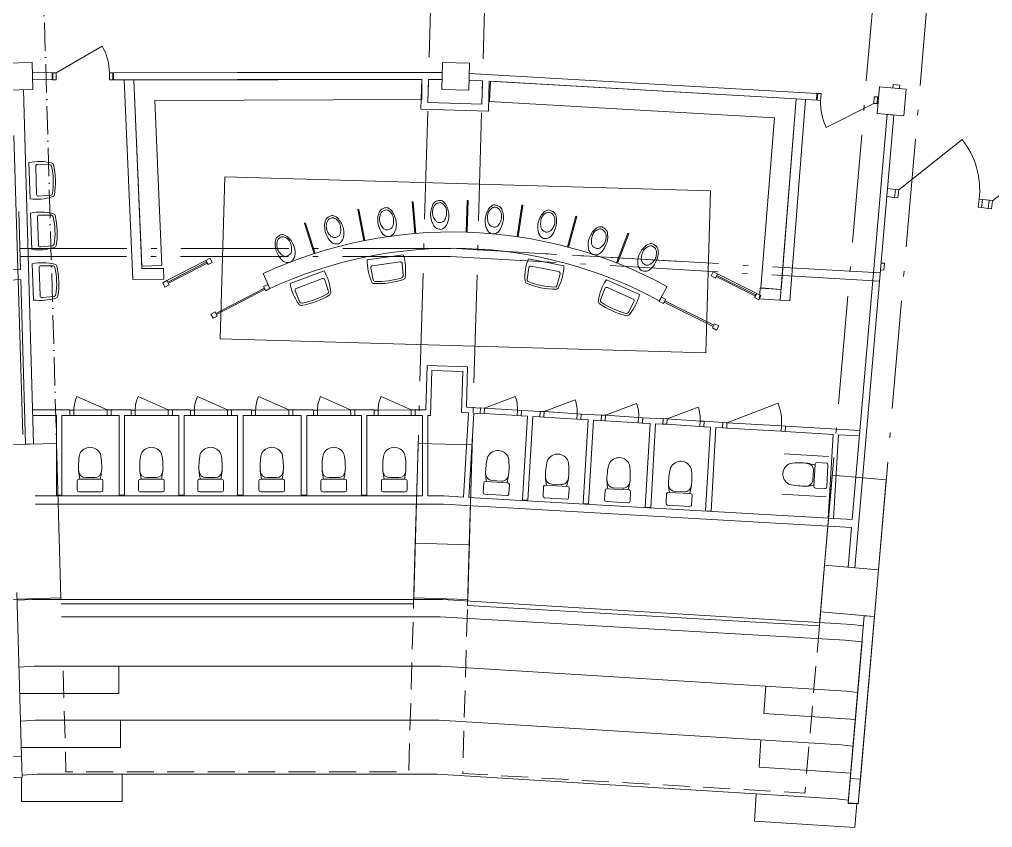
# Model space of a CAD drawing. Header units: millimetres. Extents: x -106764 to 80178, y -104573 to 57950.
# Drawn here: x -3229 to 11191, y 26177 to 38147 of the extents above; entities that cross this region are included whole.
import ezdxf

# ---------------------------------------------------------------- set-up
doc = ezdxf.new("R2010")
doc.units = ezdxf.units.MM
doc.header["$LTSCALE"] = 100
for name, pattern in [('3 Punktstreckad', [6.2, 4.2, -1, 0, -1]), ('IMPORT-A_PSTRECK_4', [24, 16, -3.6, 0.8, -3.6]), ('IMPORT-DASHED', [6, 4, -2])]:
    doc.linetypes.add(name, pattern=pattern)
for name, color, linetype, lineweight in [('A-------T--', 1, 'Continuous', 13), ('A------D1-', 1, 'Continuous', 9), ('A----004E-N', 4, 'Continuous', 13), ('A-27----', 1, '3 Punktstreckad', 13), ('A-27D---E-N', 7, 'Continuous', 9), ('A-3311-EA-', 3, 'Continuous', 9), ('A-3652-EA-', 1, 'Continuous', 9), ('A-42D--CE-N', 1, 'Continuous', 9), ('A-43CB--E-N', 3, 'Continuous', 18), ('A-43CB--EJN', 1, 'Continuous', 9), ('A-44B---E-N', 1, 'Continuous', 9), ('A030', 7, 'Continuous', 9), ('A030-B', 1, 'IMPORT-DASHED', 9), ('A035', 3, 'Continuous', 9), ('A037', 1, 'IMPORT-A_PSTRECK_4', 9), ('A040', 3, 'Continuous', 9), ('A046', 1, 'Continuous', 9), ('A050', 1, 'Continuous', 9), ('A061-O', 1, 'IMPORT-A_PSTRECK_4', 9)]:
    doc.layers.add(name, color=color, linetype=linetype, lineweight=lineweight)

# ---------------------------------------------------------------- blocks, each defined once
blk = doc.blocks.new('Pelare - Betong - Rektangulär - 400x400-3539665-A-40_P0010')
at = {"layer": 'A-27D---E-N'}
for p, q in [((200, 200), (-200, 200)), ((-200, 200), (-200, -200)), ((200, -200), (200, 200)), ((-200, -200), (200, -200))]:
    blk.add_line(p, q, dxfattribs=at)
blk = doc.blocks.new('HUVUDBALK 44 OCH 1 - HUVUDBALK 44 OCH 22-4454510-A-40_P0010')
at = {"layer": 'A-27D---E-N'}
for p, q in [((2679, 31868), (2614, 29579)), ((3479, 31845), (2679, 31868)), ((3413, 29556), (3479, 31845)), ((2613, 29557), (2614, 29579)), ((2614, 29579), (3413, 29556)), ((3413, 29556), (3413, 29534))]:
    blk.add_line(p, q, dxfattribs=at)
blk = doc.blocks.new('HUVUDBALK 43 OCH 1 - HUVUDBALK 43 OCH 21-4457166-A-40_P0010')
at = {"layer": 'A-27D---E-N'}
for p, q in [((8817, 31396), (8643, 29371)), ((9614, 31327), (8817, 31396)), ((9440, 29302), (9614, 31327)), ((8629, 29214), (8643, 29371)), ((8643, 29371), (9440, 29302))]:
    blk.add_line(p, q, dxfattribs=at)
blk = doc.blocks.new('HUVUDBALK 44 OCH 4 - HUVUDBALK 44 OCH 22-4459391-A-40_P0010')
at = {"layer": 'A-27D---E-N'}
for p, q in [((-2679, 31868), (-3479, 31845)), ((-3479, 31845), (-3413, 29556)), ((-2614, 29579), (-2679, 31868)), ((-3413, 29556), (-2614, 29579)), ((-2614, 29579), (-2613, 29557))]:
    blk.add_line(p, q, dxfattribs=at)
blk = doc.blocks.new('Pelare - Betong - Rektangulär - 400x400-4463939-A-40_P0010')
at = {"layer": 'A-27D---E-N'}
for p, q in [((200, 200), (-200, 200)), ((-200, 200), (-200, -200)), ((200, -200), (200, 200)), ((-200, -200), (200, -200))]:
    blk.add_line(p, q, dxfattribs=at)
blk = doc.blocks.new('Pelare - Betong - Rektangulär - 400x400-4464164-A-40_P0010')
at = {"layer": 'A-27D---E-N'}
for p, q in [((200, 200), (-200, 200)), ((-200, 200), (-200, -200)), ((200, -200), (200, 200)), ((-200, -200), (200, -200))]:
    blk.add_line(p, q, dxfattribs=at)
blk = doc.blocks.new('PD15')
at = {"layer": 'A-------T--'}
for p, q in [((156, -60), (657, -561)), ((1576, -60), (1075, -561))]:
    blk.add_line(p, q, dxfattribs=at)
for centre, start, end in [((153, -57), 315, 359.742), ((1579, -57), 180.258, 225)]:
    blk.add_arc(centre, 713, start, end, dxfattribs=at)
at = {"layer": 'A046', "flags": 128}
for points in [[(156, -60), (106, -60), (106, 60), (156, 60)], [(1626, -60), (1576, -60), (1576, 60), (1626, 60)]]:
    blk.add_lwpolyline(points, close=True, dxfattribs=at)
blk = doc.blocks.new('D13')
at = {"layer": 'A-------T--'}
blk.add_line((-50, -120), (-899, -969), dxfattribs=at)
blk.add_arc((-50, -120), 1200, 180, 225, dxfattribs=at)
at = {"layer": 'A046', "flags": 128}
for points in [[(-1300, -120), (-1250, -120), (-1250, 0), (-1300, 0)], [(-50, -120), (0, -120), (0, 0), (-50, 0)]]:
    blk.add_lwpolyline(points, close=True, dxfattribs=at)
blk = doc.blocks.new('Dörrparti DGOR')
at = {"layer": 'A-43CB--E-N'}
for p, q in [((-7755, -60446), (-7655, -60446)), ((-6135, -60446), (-6035, -60446)), ((-4515, -60446), (-4415, -60446)), ((-7755, -60566), (-7655, -60566)), ((-6135, -60566), (-6035, -60566)), ((-4515, -60566), (-4415, -60566))]:
    blk.add_line(p, q, dxfattribs=at)
at = {"layer": 'A-42D--CE-N'}
for name, p in [('PD15', (-9381, -60506)), ('PD15', (-7761, -60506)), ('PD15', (-6141, -60506)), ('D13', (-3115, -60446))]:
    blk.add_blockref(name, p, dxfattribs=at)

msp = doc.modelspace()

# ---------------------------------------------------------------- linework, layer by layer
at = {"layer": 'A------D1-'}
msp.add_line((-3178.9, 31997.3), (-3314.8, 36429.3), dxfattribs=at)
at = {"layer": 'A----004E-N'}
for p, q in [((-466.1, 34578.3), (-404, 34610.6)), ((-404, 34610.6), (-371.7, 34548.5)), ((-466.1, 34578.3), (-1042.7, 34278.4)), ((-1031.2, 34256.2), (-454.5, 34556.2)), ((-1022, 34238.5), (-445.3, 34538.4)), ((-466.1, 34578.3), (-433.8, 34516.2)), ((-433.8, 34516.2), (-371.7, 34548.5)), ((7052.3, 34409.8), (7021, 34347.1)), ((7083.7, 34315.9), (7021, 34347.1)), ((7114.9, 34378.6), (7052.3, 34409.8)), ((7114.9, 34378.6), (7083.7, 34315.9)), ((7676.7, 34048.4), (7094.9, 34338.3)), ((7685.6, 34066.3), (7103.8, 34356.2)), ((7114.9, 34378.6), (7696.7, 34088.7)), ((-1104.8, 34246.1), (-1042.7, 34278.4)), ((-1104.8, 34246.1), (-1072.5, 34184)), ((-1072.5, 34184), (-1010.4, 34216.3)), ((-1042.7, 34278.4), (-1010.4, 34216.3)), ((389.1, 34189.5), (451.2, 34221.8)), ((389.1, 34189.5), (421.4, 34127.4)), ((451.2, 34221.8), (483.5, 34159.7)), ((-318, 33793.5), (400.6, 34167.3)), ((-308.8, 33775.8), (409.8, 34149.6)), ((421.4, 34127.4), (483.5, 34159.7)), ((6283.7, 34032.6), (6252.5, 33969.9)), ((6346.4, 34001.4), (6283.7, 34032.6)), ((7696.7, 34088.7), (7665.5, 34026.1)), ((7759.4, 34057.5), (7696.7, 34088.7)), ((7759.4, 34057.5), (7728.2, 33994.9)), ((6315.2, 33938.7), (6252.5, 33969.9)), ((6346.4, 34001.4), (6315.2, 33938.7)), ((7051.3, 33599.9), (6326.3, 33961.1)), ((7060.3, 33617.8), (6335.2, 33979)), ((7728.2, 33994.9), (7665.5, 34026.1)), ((-391.6, 33783.4), (-329.5, 33815.7)), ((-391.6, 33783.4), (-359.3, 33721.3)), ((-359.3, 33721.3), (-297.2, 33753.6)), ((-329.5, 33815.7), (-297.2, 33753.6)), ((7071.4, 33640.2), (7040.2, 33577.5)), ((7134.1, 33609), (7071.4, 33640.2)), ((7134.1, 33609), (7102.9, 33546.3)), ((7102.9, 33546.3), (7040.2, 33577.5))]:
    msp.add_line(p, q, dxfattribs=at)
at = {"layer": 'A-27----'}
msp.add_line((-2947, 41202.5), (-2679.4, 31868.1), dxfattribs=at)
at = {"layer": 'A-3311-EA-'}
for p, q in [((8045.5, 33989.4), (8281.8, 36970.8)), ((382.4, 34382.1), (483.5, 34162.2)), ((6366.9, 34193.3), (6252.2, 33980.3)), ((-2481.6, 32282.2), (-2481.6, 32362.2)), ((-2481.4, 32282.2), (-2481.4, 32362.2)), ((-1871.6, 32362.2), (-1871.6, 32282.2)), ((-1871.4, 32362.2), (-1871.4, 32282.2)), ((-1573.1, 32282.2), (-1573.1, 32362.2)), ((-963.4, 32362.2), (-963.4, 32282.2)), ((-963.1, 32362.2), (-963.1, 32282.2)), ((-695.7, 32282.2), (-695.7, 32362.2)), ((-86, 32362.2), (-86, 32282.2)), ((-85.7, 32362.2), (-85.7, 32282.2)), ((211.2, 32282.2), (211.2, 32362.2)), ((821, 32362.2), (821, 32282.2)), ((821.2, 32362.2), (821.2, 32282.2)), ((1129.1, 32282.2), (1129.1, 32362.2)), ((1738.9, 32362.2), (1738.9, 32282.2)), ((1739.1, 32362.2), (1739.1, 32282.2)), ((2026.9, 32282.2), (2026.9, 32362.2)), ((2636.9, 32362.2), (2636.9, 32282.2)), ((3596.1, 32309.8), (3600.7, 32389.7)), ((4209.7, 32354.7), (4205.1, 32274.8)), ((4482.3, 32257.4), (4486.9, 32337.2)), ((5095.9, 32302.2), (5091.3, 32222.4)), ((5392.9, 32203.5), (5397.5, 32283.3)), ((6006.5, 32248.3), (6001.9, 32168.5)), ((6305.5, 32149.5), (6310, 32229.3)), ((6919, 32194.3), (6914.5, 32114.5)), ((7191.5, 32096.5), (7196.1, 32176.3))]:
    msp.add_line(p, q, dxfattribs=at)
at = {"layer": 'A-3311-EA-', "flags": 128}
for points in [[(-1535.3, 37253.4), (-1415.4, 34457.9), (-1095.2, 34458.8), (-1088.3, 34298.8), (-1548.7, 34297.5), (-1675.5, 37255)], [(8058.1, 34148.9), (7748.5, 34166.7), (7735.9, 34007.2), (8185.3, 33981.3), (8421.6, 36962.7)], [(-3031.4, 32282.2), (-2682.6, 32282.2), (-2682.6, 31098.9), (-2602.6, 31098.9), (-2602.6, 32282.2), (-2481.6, 32282.2), (-2481.6, 32362.2), (-3033.7, 32362.2)], [(-1573.4, 32362.2), (-1573.4, 32282.2), (-1670.6, 32282.2), (-1670.6, 31098.9), (-1750.6, 31098.9), (-1750.6, 32282.2), (-1871.6, 32282.2), (-1871.6, 32362.2), (-1573.4, 32362.2), (-1573.4, 32282.2)], [(-696, 32282.2), (-696, 32362.2), (-696, 32282.2), (-786.1, 32282.2), (-786.1, 31098.9), (-866.1, 31098.9), (-866.1, 32282.2), (-963.4, 32282.2), (-963.4, 32362.2), (-696, 32362.2)], [(211, 32362.2), (211, 32282.2), (84.2, 32282.2), (84.2, 31098.9), (4.2, 31098.9), (4.2, 32282.2), (-86, 32282.2), (-86, 32362.2), (211, 32362.2), (211, 32282.2)], [(1128.9, 32362.2), (1128.9, 32282.2), (1027.9, 32282.2), (1027.9, 31098.9), (947.9, 31098.9), (947.9, 32282.2), (821, 32282.2), (821, 32362.2), (1128.9, 32362.2), (1128.9, 32282.2)], [(2744.3, 31089), (2744.3, 32282.2), (2637.1, 32282.2), (2637.1, 32362.2), (2793.6, 32362.2)], [(3350.1, 31072.2), (3424.1, 32321.1), (3321.9, 32327.1)], [(3430, 31068.2), (3503.9, 32316.3), (3596.2, 32310.9), (3600.9, 32390.7), (3395.1, 32402.9)], [(2862.4, 32282.2), (2824.3, 32282.2), (2824.3, 31089)], [(9225.7, 32057.8), (8124.7, 32123), (8120, 32043.1), (8124.6, 32123)], [(9218.9, 31978.1), (8908.6, 31996.4), (8835.2, 30757), (8755.4, 30761.7), (8828.7, 32001.2), (8120, 32043.1)]]:
    msp.add_lwpolyline(points, dxfattribs=at)
for points in [[(1919.9, 31098.9), (1839.9, 31098.9), (1839.9, 32282.2), (1738.9, 32282.2), (1738.9, 32362.2), (2027.1, 32362.2), (2027.1, 32282.2), (1919.9, 32282.2)], [(4297.3, 32269.4), (4205.1, 32274.8), (4209.8, 32354.7), (4487.1, 32338.3), (4482.4, 32258.4), (4377.2, 32264.6), (4303.8, 31025.2), (4224, 31029.9)], [(5196.5, 32216.1), (5091.3, 32222.4), (5096, 32302.2), (5397.7, 32284.4), (5393, 32204.5), (5276.3, 32211.4), (5203, 30971.9), (5123.1, 30976.7)], [(6118.5, 32161.6), (6001.9, 32168.5), (6006.6, 32248.3), (6310.2, 32230.4), (6305.5, 32150.5), (6198.4, 32156.8), (6125, 30917.4), (6045.2, 30922.1)], [(7012.5, 32108.7), (6939.1, 30869.2), (7019, 30864.5), (7092.3, 32103.9), (7191.6, 32098.1), (7196.3, 32177.9), (6919.2, 32194.3), (6914.5, 32114.5)]]:
    msp.add_lwpolyline(points, close=True, dxfattribs=at)
at = {"layer": 'A-3311-EA-'}
for radius, start, end in [(6673.5, 61.53945, 114.84727), (6431.5, 61.53366, 114.85299)]:
    msp.add_arc((3186.6, 28326.3), radius, start, end, dxfattribs=at)
at = {"layer": 'A-3652-EA-', "flags": 128}
for points in [[(-2421.6, 32360.7), (-2481.6, 32360.5), (-2481.4, 32280.5), (-2421.4, 32280.7), (-2421.6, 32360.7), (-1931.6, 32362.1), (-2378.4, 32563.4)], [(-1513.4, 32360.7), (-1573.4, 32360.5), (-1573.1, 32280.5), (-1513.1, 32280.7), (-1513.4, 32360.7), (-1023.4, 32362.1), (-1470.1, 32563.4)], [(-636, 32360.7), (-696, 32360.5), (-695.7, 32280.5), (-635.7, 32280.7), (-636, 32360.7), (-146, 32362.1), (-592.7, 32563.4)], [(271, 32360.7), (211, 32360.5), (211.2, 32280.5), (271.2, 32280.7), (271, 32360.7), (761, 32362.1), (314.3, 32563.4)], [(1188.9, 32360.7), (1128.9, 32360.5), (1129.1, 32280.5), (1189.1, 32280.7), (1188.9, 32360.7), (1678.9, 32362.1), (1232.1, 32563.4)], [(2086.9, 32360.7), (2026.9, 32360.5), (2027.1, 32280.5), (2087.1, 32280.7), (2086.9, 32360.7), (2576.9, 32362.1), (2130.1, 32563.4)], [(4149.8, 32358.6), (3660.8, 32390.1), (3655.7, 32310.3), (3595.8, 32314.1), (3601, 32394), (3660.8, 32390.1), (4119.1, 32563.5)], [(5036, 32306.1), (4547, 32337.7), (4541.9, 32257.8), (4482, 32261.7), (4487.2, 32341.5), (4547, 32337.7), (5005.3, 32511.1)], [(5946.6, 32252.2), (5457.6, 32283.8), (5452.5, 32203.9), (5392.6, 32207.8), (5397.8, 32287.6), (5457.6, 32283.8), (5915.9, 32457.2)], [(8064.7, 32126.4), (7256, 32172.9), (7251.4, 32093), (7191.5, 32096.5), (7196.1, 32176.3), (7256, 32172.9), (8012.1, 32463.5)], [(-1931.4, 32282.1), (-1931.6, 32362.1), (-1871.6, 32362.2), (-1871.4, 32282.2), (-1931.4, 32282.1), (-2421.4, 32280.7)], [(-1023.1, 32282.1), (-1023.4, 32362.1), (-963.4, 32362.2), (-963.1, 32282.2), (-1023.1, 32282.1), (-1513.1, 32280.7)], [(-145.7, 32282.1), (-146, 32362.1), (-86, 32362.2), (-85.7, 32282.2), (-145.7, 32282.1), (-635.7, 32280.7)], [(761.2, 32282.1), (761, 32362.1), (821, 32362.2), (821.2, 32282.2), (761.2, 32282.1), (271.2, 32280.7)], [(1679.1, 32282.1), (1678.9, 32362.1), (1738.9, 32362.2), (1739.1, 32282.2), (1679.1, 32282.1), (1189.1, 32280.7)], [(2577.1, 32282.1), (2576.9, 32362.1), (2636.9, 32362.2), (2637.1, 32282.2), (2577.1, 32282.1), (2087.1, 32280.7)], [(4144.7, 32278.7), (4149.8, 32358.6), (4209.7, 32354.7), (4204.5, 32274.9), (4144.7, 32278.7), (3655.7, 32310.3)], [(5030.9, 32226.3), (5036, 32306.1), (5095.9, 32302.2), (5090.7, 32222.4), (5030.9, 32226.3), (4541.9, 32257.8)], [(6859.2, 32198.2), (6370.2, 32229.8), (6365, 32149.9), (6305.2, 32153.8), (6310.3, 32233.6), (6370.2, 32229.8), (6828.5, 32403.2)], [(5941.5, 32172.4), (5946.6, 32252.2), (6006.5, 32248.3), (6001.3, 32168.5), (5941.5, 32172.4), (5452.5, 32203.9)], [(6854, 32118.4), (6859.2, 32198.2), (6919, 32194.3), (6913.9, 32114.5), (6854, 32118.4), (6365, 32149.9)], [(8060.1, 32046.6), (8064.7, 32126.4), (8124.6, 32123), (8120, 32043.1), (8060.1, 32046.6), (7251.4, 32093)]]:
    msp.add_lwpolyline(points, dxfattribs=at)
at = {"layer": 'A-3652-EA-'}
for centre, radius, start, end in [((-1931.6, 32362.1), 490, 155.74501, 180.16183), ((-1023.4, 32362.1), 490, 155.74501, 180.16183), ((-146, 32362.1), 490, 155.74501, 180.16183), ((761, 32362.1), 490, 155.74501, 180.16183), ((1678.9, 32362.1), 490, 155.74501, 180.16183), ((2576.9, 32362.1), 490, 155.74501, 180.16183), ((3660.8, 32390.1), 490, 356.30766, 20.72448), ((4547, 32337.7), 490, 356.30766, 20.72448), ((5457.6, 32283.8), 490, 356.30766, 20.72448), ((7256, 32172.9), 810, 356.71087, 21.02601), ((6370.2, 32229.8), 490, 356.30766, 20.72448)]:
    msp.add_arc(centre, radius, start, end, dxfattribs=at)
at = {"layer": 'A-42D--CE-N'}
for points in [[(9713.4, 37133.8), (9717.9, 37183.6), (9817.5, 37174.7), (9813, 37124.9)], [(9540, 34539.6), (9589.8, 34535.1), (9580.8, 34435.5), (9531, 34440)]]:
    msp.add_lwpolyline(points, dxfattribs=at)
at = {"layer": 'A-43CB--E-N'}
for p, q in [((-3019.3, 31858.4), (-3169.7, 37105.9)), ((9750.9, 35628.6), (9635, 35641.9)), ((9737.2, 35509.4), (9624.7, 35522.3)), ((-3238.1, 35301.6), (-3213.5, 34445.6)), ((-3213.5, 34445.6), (-4524.4, 34370.2)), ((-9388, 33940.5), (-3209.2, 34295.6)), ((-3209.2, 34295.6), (-3139.2, 31854.9)), ((-3139.2, 31854.9), (-3019.3, 31858.4)), ((-3196.8, 27233.6), (-3266.4, 29658.8)), ((9290.5, 29315.1), (9082.7, 26904.3)), ((9232.2, 26891.4), (9439.9, 29302.2)), ((9439.9, 29302.2), (9290.5, 29315.1)), ((-3346.8, 27229.3), (-3196.8, 27233.6)), ((9082.7, 26904.3), (9232.2, 26891.4))]:
    msp.add_line(p, q, dxfattribs=at)
at = {"layer": 'A-43CB--EJN'}
for p, q in [((-3196.8, 27233.6), (-3187.7, 26916.1)), ((-3187.7, 26916.1), (-3337.7, 26911.8)), ((9051.6, 26543.5), (9082.7, 26904.3)), ((9232.2, 26891.4), (9201.1, 26530.7)), ((9051.6, 26543.5), (9201.1, 26530.7))]:
    msp.add_line(p, q, dxfattribs=at)
at = {"layer": 'A-44B---E-N'}
for p, q in [((-3044, 29556.7), (-3263.1, 29543.2)), ((3044, 29556.7), (-3044, 29556.7)), ((9107.9, 29184.2), (3044, 29556.7)), ((9277.5, 29164.4), (9107.9, 29184.2)), ((-3234.7, 28553.1), (-3013.6, 28566.7)), ((-3013.6, 28566.7), (3013.6, 28566.7)), ((-1757.7, 28164.5), (-1757.7, 28566.7)), ((3013.6, 28566.7), (9020.1, 28197.8)), ((7829.8, 28270.9), (7803.8, 27866.7)), ((-3223.5, 28164.5), (-1757.7, 28164.5)), ((9020.1, 28197.8), (9192.5, 28177.6)), ((7803.8, 27866.7), (9158.1, 27779.5)), ((-3211.7, 27753), (-2989, 27766.7)), ((-2989, 27766.7), (2989, 27766.7)), ((-1733.1, 27364.5), (-1733.1, 27766.7)), ((2989, 27766.7), (8949.1, 27400.6)), ((7758.8, 27473.7), (7732.8, 27069.6)), ((8949.1, 27400.6), (9123.7, 27380.2)), ((-3200.6, 27364.5), (-1733.1, 27364.5)), ((-3188.8, 26952.9), (-2964.5, 26966.7)), ((-2964.5, 26966.7), (2964.5, 26966.7)), ((-1708.5, 26564.5), (-1708.5, 26966.7)), ((2964.5, 26966.7), (8878.2, 26603.5)), ((7732.8, 27069.6), (9089.4, 26982.3)), ((-3200.7, 26915.8), (-3200.7, 26564.5)), ((-3200.7, 26564.5), (-1708.5, 26564.5)), ((7687.9, 26676.6), (7661.9, 26272.5)), ((8878.2, 26603.5), (9055, 26582.8)), ((9151, 26176.7), (9181.9, 26532.3)), ((7661.9, 26272.5), (9151, 26176.7))]:
    msp.add_line(p, q, dxfattribs=at)
at = {"layer": 'A030', "flags": 128}
msp.add_lwpolyline([(-2605.8, 29299.4), (0, 29299.4), (3006, 29299.4), (9008.5, 28954.4), (9256.9, 28925.8), (9050.9, 26534.7), (9200.7, 26526.1), (9499.7, 29995.5), (8702.6, 30064.2), (8625.3, 29166.8), (3410.9, 29466.4), (3436.7, 30366.8), (2637.1, 30389.7), (2611.2, 29489.4), (0, 29489.4), (-2611.2, 29489.4)], dxfattribs=at)
at = {"layer": 'A030-B', "flags": 128}
for points in [[(-2582.9, 28499.7), (-2539.9, 27000.3), (0, 27000.3), (2539.9, 27000.3), (2611.2, 29489.4)], [(8625.3, 29166.8), (8411.5, 26685.9), (3339.6, 26977.4), (3410.9, 29466.4)]]:
    msp.add_lwpolyline(points, dxfattribs=at)
at = {"layer": 'A035'}
for p, q in [((-2746.1, 37354.6), (-2746.1, 37254.6)), ((2744.3, 31089), (-2997.2, 31089)), ((-2653.7, 30969), (0.6, 30969))]:
    msp.add_line(p, q, dxfattribs=at)
at = {"layer": 'A035', "flags": 128}
msp.add_lwpolyline([(-3037, 37359.8), (-3034.1, 37259.8), (-2746.1, 37255.2), (-2746.1, 37355.2)], close=True, dxfattribs=at)
for points in [[(2734, 37259.8), (0, 37259.8), (-1535.4, 37255.4), (-1836.1, 37254.5), (-1836.1, 37354.5), (0, 37359.8), (3037, 37359.8), (3034.1, 37259.8), (2834, 37259.8), (2824.1, 36915.7), (3623.8, 36892.8), (3633.7, 37236.9), (3433.9, 37248.4), (3436.8, 37348.3), (8589.7, 37052.2), (8584, 36952.4), (8279.7, 36969.9), (3733.6, 37231.2)], [(3733.6, 37234), (3720.9, 36790), (2721.3, 36818.6), (2734, 37262.7)], [(3430, 31067.6), (9112.3, 30741), (9629.1, 36737.9), (9728.7, 36729.3), (9151, 30025.6), (9051.3, 30034.1), (9102, 30621.4), (3054.1, 30969), (-2993.8, 30969)], [(2824.3, 31089), (3057.5, 31089), (3350.1, 31072.2)]]:
    msp.add_lwpolyline(points, dxfattribs=at)
at = {"layer": 'A037'}
for p, q in [((2637.1, 30389.7), (2947, 41202.5)), ((3436.7, 30366.8), (3746.7, 41179.5)), ((8702.6, 30064.2), (9631.4, 40841.4)), ((9499.7, 29995.5), (10428.5, 40772.7))]:
    msp.add_line(p, q, dxfattribs=at)
at = {"layer": 'A040', "flags": 128}
for points in [[(3395.1, 32402.9), (3412.2, 33001.6), (2812.5, 33018.8), (2793.6, 32362.2)], [(2862.4, 32282.2), (2881.4, 32945.8), (3339.2, 32932.7), (3321.9, 32327.1)]]:
    msp.add_lwpolyline(points, dxfattribs=at)
at = {"layer": 'A046'}
for p, q in [((-2686.1, 37354.5), (-2002, 37749.5)), ((8584, 36952.4), (8589.7, 37052.2))]:
    msp.add_line(p, q, dxfattribs=at)
at = {"layer": 'A046', "flags": 128}
for points in [[(-2686.1, 37254.5), (-2736.1, 37254.5), (-2736.1, 37354.5), (-2686.1, 37354.5)], [(-1846.1, 37254.5), (-1896.1, 37254.5), (-1896.1, 37354.5), (-1846.1, 37354.5)], [(8643.9, 36948.9), (8594, 36951.8), (8599.7, 37051.7), (8649.6, 37048.8)]]:
    msp.add_lwpolyline(points, close=True, dxfattribs=at)
msp.add_lwpolyline([(9432.6, 36903.6), (9438.3, 37003.5), (9488.3, 37000.6), (9482.5, 36900.8), (9432.6, 36903.6), (8726.9, 36548.5)], dxfattribs=at)
at = {"layer": 'A046'}
for centre, start, end in [((-2686.1, 37354.5), 360, 30), ((9432.6, 36903.6), 176.71112, 206.71112)]:
    msp.add_arc(centre, 790, start, end, dxfattribs=at)
at = {"layer": 'A050'}
for p, q in [((-3071.1, 35490.4), (-3089.1, 36028.1)), ((-2974.4, 35554.3), (-2988.3, 35970.7)), ((-2960.4, 35999.1), (-2779.7, 35995.6)), ((-2944.6, 35527.9), (-2764.7, 35543.4)), ((1874.8, 34869.7), (1783.1, 35330.6)), ((1889.5, 34872.6), (1797.8, 35333.6)), ((2629.8, 34976.6), (2591, 35445)), ((2644.7, 34977.8), (2605.9, 35446.2)), ((3389.3, 34996.8), (3404.1, 35466.5)), ((3404.3, 34996.3), (3419.1, 35466.1)), ((4147.6, 34930.3), (4215.8, 35395.3)), ((4162.4, 34928.1), (4230.6, 35393.2)), ((-3046, 34740.8), (-3064, 35278.5)), ((-2949.2, 34804.8), (-2963.2, 35221.1)), ((-2935.2, 35249.5), (-2754.6, 35246.1)), ((4893.4, 34777.9), (5014, 35232.2)), ((4907.9, 34774.1), (5028.5, 35228.3)), ((1138, 34677.6), (994.2, 35125.1)), ((1152.3, 34682.2), (1008.5, 35129.7)), ((5617.1, 34541.5), (5788.8, 34979.1)), ((5631.1, 34536), (5802.7, 34973.6)), ((-2919.5, 34778.3), (-2739.6, 34793.8)), ((1925.7, 34588.5), (2458.6, 34662)), ((-3020.9, 33991.2), (-3038.9, 34528.9)), ((-2924.1, 34055.2), (-2938.1, 34471.5)), ((-2910.1, 34499.9), (-2729.5, 34496.5)), ((1976.1, 34466.5), (2010.1, 34289.2)), ((1999.3, 34498.9), (2412, 34555.8)), ((2443.1, 34530.9), (2458.4, 34350.9)), ((4319.7, 34471.8), (4293.1, 34293)), ((4839.7, 34496.6), (4312.4, 34603.5)), ((4760.5, 34411.8), (4352.3, 34494.6)), ((780.8, 34234.9), (1285.2, 34422.3)), ((4781.7, 34378), (4736.5, 34203.2)), ((872.2, 34163.4), (1262.7, 34308.5)), ((1298.4, 34291), (1352.4, 34118.5)), ((5960, 34071.5), (5468.4, 34290.3)), ((-2894.3, 34028.8), (-2714.4, 34044.3)), ((856.5, 34126.8), (928.2, 33961)), ((5446.9, 34160.1), (5382.2, 33991.4)), ((5864.3, 34005.9), (5483.7, 34175.3)), ((5877.6, 33968.4), (5795.6, 33807.5)), ((8101, 31712.8), (8759.9, 31675)), ((8728.5, 31576.6), (8588.8, 31584.6)), ((8536.9, 31465.9), (8529, 31329.1)), ((8562.4, 31561.1), (8543.4, 31231.7)), ((8733.1, 31220.8), (8752.1, 31550.2)), ((-2372.6, 31314.6), (-2372.6, 31174.6)), ((-2017.6, 31339.6), (-2347.6, 31339.6)), ((-2114.1, 31359.6), (-2251.2, 31359.6)), ((-1992.6, 31174.6), (-1992.6, 31314.6)), ((-1464.4, 31314.6), (-1464.4, 31174.6)), ((-1109.4, 31339.6), (-1439.4, 31339.6)), ((-1205.9, 31359.6), (-1342.9, 31359.6)), ((-1084.4, 31174.6), (-1084.4, 31314.6)), ((-587, 31314.6), (-587, 31174.6)), ((-232, 31339.6), (-562, 31339.6)), ((-328.5, 31359.6), (-465.5, 31359.6)), ((-207, 31174.6), (-207, 31314.6)), ((320, 31314.6), (320, 31174.6)), ((675, 31339.6), (345, 31339.6)), ((578.5, 31359.6), (441.5, 31359.6)), ((700, 31174.6), (700, 31314.6)), ((1237.8, 31314.6), (1237.8, 31174.6)), ((1592.8, 31339.6), (1262.8, 31339.6)), ((1496.4, 31359.6), (1359.3, 31359.6)), ((1617.8, 31174.6), (1617.8, 31314.6)), ((2135.9, 31314.6), (2135.9, 31174.6)), ((2490.9, 31339.6), (2160.9, 31339.6)), ((2394.4, 31359.6), (2257.3, 31359.6)), ((2515.9, 31174.6), (2515.9, 31314.6)), ((4007.3, 31283.6), (3677.9, 31302.5)), ((3912.2, 31309.1), (3775.3, 31316.9)), ((-2347.6, 31149.6), (-2017.6, 31149.6)), ((-1439.4, 31149.6), (-1109.4, 31149.6)), ((-562, 31149.6), (-232, 31149.6)), ((345, 31149.6), (675, 31149.6)), ((1262.8, 31149.6), (1592.8, 31149.6)), ((2160.9, 31149.6), (2490.9, 31149.6)), ((3651.5, 31279), (3643.5, 31139.2)), ((4022.8, 31117.4), (4030.9, 31257.2)), ((4537.7, 31226.5), (4529.7, 31086.8)), ((4893.6, 31231.1), (4564.1, 31250.1)), ((4798.4, 31256.6), (4661.5, 31264.5)), ((4909, 31065), (4917.1, 31204.7)), ((5448.3, 31172.6), (5440.3, 31032.9)), ((5804.2, 31177.2), (5474.7, 31196.2)), ((5709, 31202.7), (5572.1, 31210.6)), ((5819.6, 31011.1), (5827.7, 31150.8)), ((6621.5, 31148.7), (6484.7, 31156.6)), ((8567, 31205.3), (8706.7, 31197.2)), ((3667, 31112.8), (3996.4, 31093.9)), ((4553.2, 31060.4), (4882.7, 31041.4)), ((5463.8, 31006.5), (5793.3, 30987.5)), ((6360.8, 31118.6), (6352.8, 30978.8)), ((6716.7, 31123.2), (6387.2, 31142.1)), ((6732.2, 30957), (6740.2, 31096.8)), ((8066.6, 31113.8), (8725.5, 31076)), ((6376.3, 30952.5), (6705.8, 30933.5))]:
    msp.add_line(p, q, dxfattribs=at)
at = {"layer": 'A050', "flags": 128}
msp.add_lwpolyline([(2734.8, 36959.8), (-1222, 36948.6), (-1117.1, 34504.2), (-1416.9, 34491.3), (-1535.1, 37247.8), (2734, 37259.8), (2734.8, 36959.8)], dxfattribs=at)
for points in [[(5790.6, 36813.4), (3735.7, 36931.5), (3752.9, 37231), (8281.8, 36970.8), (8057.8, 34145.7), (7758.8, 34169.4), (7958.5, 36688.8)], [(6944.5, 33210.9), (-252.5, 33417.3), (-183.7, 35816.3), (7013.3, 35610)]]:
    msp.add_lwpolyline(points, close=True, dxfattribs=at)
at = {"layer": 'A050'}
for centre, radius, start, end in [((-2938, 35303.5), 740.2, 76.00518, 101.77672), ((-2960.9, 35971.6), 27.4, 88.91365, 181.91896), ((-2780.2, 35968.2), 27.4, 9.82612, 88.91365), ((-2763.9, 35980.2), 41.7, 22.70437, 83.31572), ((-3850, 35733.7), 1122.6, 351.47714, 12.3006), ((-3865.9, 35732.9), 1170.6, 350.83135, 13.00657), ((-2968.9, 36223.4), 740.2, 262.06119, 287.83274), ((-2946.9, 35555.3), 27.4, 181.91896, 274.92427), ((-2767, 35570.8), 27.5, 274.92427, 352.81436), ((-2749.8, 35559.9), 41.7, 280.5222, 341.13355), ((3192.3, 28298.9), 7171.5, 101.21281, 101.33265), ((2196.2, 35250.8), 103.2, 120.85193, 170.03938), ((1873.3, 36065.2), 774.4, 290.40334, 293.54556), ((2206.9, 35299.6), 60.7, 65.11569, 113.54556), ((2165.2, 35209.6), 160, 33.97212, 65.11569), ((3190.3, 28298.5), 7171.5, 94.67374, 94.79358), ((3140.8, 35271.5), 277, 154.93745, 191.07373), ((2988.9, 35359.9), 103.2, 114.51351, 163.70096), ((3164.3, 35266.9), 275.4, 158.47127, 174.71851), ((3007.9, 35328.6), 107.3, 114.30944, 158.47127), ((2757.9, 36205), 774.4, 284.06491, 287.20713), ((2956.7, 35516.4), 90.3, 274.47912, 291.59578), ((3004.9, 35407.3), 60.7, 58.77727, 107.20713), ((3005.6, 35392.8), 42.6, 56.2794, 111.59578), ((2932.1, 35282.6), 175.1, 33.04517, 56.2794), ((2953.5, 35322.4), 160, 27.6337, 58.77727), ((2964.8, 35303.9), 136.1, 359.525, 33.04517), ((2790.7, 35237.1), 343.8, 359.49984, 27.6337), ((3185.6, 28298.3), 7171.5, 88.13458, 88.25442), ((4013.6, 35157.1), 343.8, 148.75538, 176.88924), ((3856.4, 35252.5), 160, 117.61181, 148.75538), ((3875.3, 35211.4), 175.1, 120.10968, 143.34391), ((3810.4, 35340.4), 60.7, 69.18195, 117.61181), ((3808.8, 35326), 42.6, 64.7933, 120.10968), ((3865.4, 35446.3), 90.3, 244.7933, 261.90996), ((4107.2, 36121), 774.4, 249.18195, 252.32417), ((3802.5, 35262.1), 107.3, 17.91781, 62.07964), ((3823.4, 35292.2), 103.2, 12.68812, 61.87557), ((3182.4, 28298.6), 7171.5, 81.5955, 81.71534), ((-2912.9, 34553.9), 740.2, 76.00518, 101.77672), ((-2935.8, 35222), 27.4, 88.91365, 181.91896), ((-2755.1, 35218.6), 27.4, 9.82612, 88.91365), ((-2738.8, 35230.6), 41.7, 22.70437, 83.31572), ((-3824.9, 34984.1), 1122.6, 351.47714, 12.3006), ((-3840.8, 34983.3), 1170.6, 350.83135, 13.00657), ((1401.8, 35132.5), 103.2, 127.6989, 176.88635), ((1427.5, 35106.3), 107.3, 127.49483, 171.65666), ((984.1, 35902.7), 774.4, 297.2503, 300.39252), ((1334.8, 35277.5), 90.3, 287.66451, 304.78117), ((1406.6, 35182.3), 60.7, 71.96266, 120.39252), ((1410.6, 35168.4), 42.6, 69.46479, 124.78117), ((1375.9, 35087.9), 160, 40.81909, 71.96266), ((1364.1, 35044.3), 175.1, 46.23056, 69.46479), ((1236.8, 34967.8), 343.8, 12.68523, 40.81909), ((2356.9, 35179.7), 277, 161.27587, 197.41215), ((2380.8, 35177.7), 275.4, 164.8097, 181.05693), ((2293.1, 35189.7), 186.7, 181.20639, 202.14786), ((2218.6, 35221.7), 107.3, 120.64787, 164.8097), ((2146.9, 35402.7), 90.3, 280.81754, 297.93421), ((2209.2, 35285.3), 42.6, 62.61782, 117.93421), ((2148.3, 35167.7), 175.1, 39.38359, 62.61782), ((2178.4, 35192.4), 136.1, 5.86342, 39.38359), ((2012.8, 35106.9), 343.8, 5.83827, 33.97212), ((1894.1, 35163.2), 421.9, 358.9445, 5.86342), ((3187.6, 35254.4), 320.7, 186.45145, 210.59639), ((3078.5, 35288.5), 186.7, 174.86796, 195.80944), ((3102.3, 35295.3), 211.5, 195.80944, 215.04495), ((2884.9, 35279.5), 214.2, 333.08166, 352.60607), ((2678.9, 35306.2), 421.9, 352.60607, 359.525), ((2850.8, 35236.6), 283.7, 331.76248, 359.49984), ((4129.4, 35219.1), 421.9, 176.86408, 183.78301), ((3844, 35234.7), 136.1, 143.34391, 176.86408), ((3922.1, 35205.4), 214.2, 183.78301, 203.30742), ((3642.6, 35210.4), 275.4, 1.67057, 17.91781), ((3729.6, 35226.6), 186.7, 340.57964, 1.52112), ((3666.3, 35213.5), 277, 345.31535, 21.45163), ((4793.5, 35060.1), 343.8, 142.41696, 170.55081), ((4633.6, 35155.9), 136.1, 137.00549, 170.52566), ((4647.9, 35172.2), 160, 111.27339, 142.41696), ((4662.1, 35129.4), 175.1, 113.77126, 137.00549), ((4611.8, 35264.7), 60.7, 62.84352, 111.27339), ((4608.7, 35250.6), 42.6, 58.45487, 113.77126), ((4678.2, 35363.9), 90.3, 238.45487, 255.57154), ((4993, 36007.8), 774.4, 242.84352, 245.98574), ((4595.3, 35187.7), 107.3, 11.57938, 55.74121), ((4619.4, 35215.3), 103.2, 6.3497, 55.53715), ((4430.7, 35154), 275.4, 355.33215, 11.57938), ((4454.6, 35154.5), 277, 338.97693, 15.11321), ((3179.2, 28299.3), 7171.5, 75.05643, 75.17627), ((3195.1, 28299.6), 7171.5, 107.75188, 107.87172), ((1569.8, 35081.1), 277, 168.12284, 204.25912), ((1593.8, 35082), 275.4, 171.65666, 187.9039), ((1505.3, 35083.5), 186.7, 188.05335, 208.99483), ((1391.1, 35072.5), 136.1, 12.71039, 46.23056), ((1112.2, 35009.6), 421.9, 5.79146, 12.71039), ((1318.9, 35030.5), 214.2, 346.26705, 5.79146), ((1295.5, 34981), 283.7, 344.94787, 12.68523), ((2405.3, 35167.8), 320.7, 192.78988, 216.93481), ((2316, 35199.1), 211.5, 202.14786, 221.38337), ((2225.2, 35119), 90.4, 221.38337, 249.91206), ((2231.2, 35110.8), 75.9, 276.75638, 339.42009), ((2101.8, 35159.4), 214.2, 339.42009, 358.9445), ((2072.6, 35113), 283.7, 338.10091, 5.83827), ((2997.6, 35142), 100, 210.59639, 244.09463), ((3003.2, 35225.8), 90.4, 215.04495, 243.57364), ((3014.4, 35176.6), 138.4, 244.09463, 270.18478), ((2990.6, 35200.5), 62.2, 243.57364, 286.96598), ((3008.2, 35216.9), 75.9, 270.41795, 333.08166), ((2988.8, 35162.5), 127, 281.82451, 331.76248), ((3953.5, 35160.4), 283.7, 176.88924, 204.6266), ((3811.1, 35095.1), 127, 204.6266, 254.56457), ((3795.2, 35150.7), 75.9, 203.30742, 265.97113), ((3811.7, 35133.1), 62.2, 249.4231, 292.81544), ((3800.7, 35159.2), 90.4, 292.81544, 321.34413), ((3706.2, 35234.8), 211.5, 321.34413, 340.57964), ((3618.5, 35199.4), 320.7, 325.79269, 349.93763), ((4734.2, 35070), 283.7, 170.55081, 198.28817), ((4708, 35118.2), 214.2, 177.44458, 196.96899), ((4915.5, 35108.9), 421.9, 170.52566, 177.44458), ((4575.8, 35077.8), 75.9, 196.96899, 259.6327), ((4496.6, 35171.2), 211.5, 315.00571, 334.24122), ((4405.5, 35145.7), 320.7, 319.45427, 343.5992), ((4518.9, 35160.5), 186.7, 334.24122, 355.18269), ((5407, 34920.9), 160, 104.42642, 135.56999), ((5416, 34876.7), 175.1, 106.92429, 130.15852), ((5377.4, 35003.4), 42.6, 51.60791, 106.92429), ((5382.2, 35017.1), 60.7, 55.99656, 104.42642), ((5849.3, 35709.4), 774.4, 235.99656, 239.13878), ((5383.9, 34967.1), 103.2, 359.50273, 48.69018), ((664.2, 34850.9), 103.2, 132.59073, 181.77817), ((692, 34827), 107.3, 132.38666, 176.54849), ((182.3, 35582.6), 774.4, 302.14213, 305.28435), ((585, 34989.6), 90.3, 292.55634, 309.673), ((664.7, 34900.9), 60.7, 76.85449, 125.28435), ((669.9, 34887.4), 42.6, 74.35662, 129.673), ((642.2, 34804.2), 160, 45.71092, 76.85449), ((634.1, 34759.8), 175.1, 51.12239, 74.35662), ((513.8, 34672.7), 343.8, 17.57706, 45.71092), ((1619.3, 35075.1), 320.7, 199.63684, 223.78178), ((1526.9, 35095.4), 211.5, 208.99483, 228.23034), ((1446.3, 35005.2), 90.4, 228.23034, 256.75903), ((1439.8, 34977.7), 62.2, 256.75903, 300.15137), ((1453.2, 34997.7), 75.9, 283.60334, 346.26705), ((1446.8, 34940.3), 127, 295.0099, 344.94787), ((2228.9, 35035.2), 100, 216.93481, 250.43306), ((2215.5, 35092.5), 62.2, 249.91206, 293.30441), ((2241.8, 35071.5), 138.4, 250.43306, 276.52321), ((2218, 35054.6), 127, 288.16293, 338.10091), ((3786.4, 35110.8), 138.4, 266.2043, 292.29445), ((3801, 35075.3), 100, 292.29445, 325.79269), ((4585.4, 35020.8), 127, 198.28817, 248.22614), ((4562.7, 35039.2), 138.4, 259.86587, 285.95602), ((4590.2, 35058.6), 62.2, 243.08467, 286.47702), ((4573.2, 35002.2), 100, 285.95602, 319.45427), ((4582.2, 35085.6), 90.4, 286.47702, 315.00571), ((5538.2, 34792.3), 343.8, 135.56999, 163.70385), ((5665.1, 34826.2), 421.9, 163.67869, 170.59762), ((5390.8, 34906.5), 136.1, 130.15852, 163.67869), ((5459.9, 35107.6), 90.3, 231.60791, 248.72457), ((5356.6, 34942.6), 107.3, 4.73242, 48.89425), ((5213, 34926.4), 277, 332.12996, 8.26624), ((5189.1, 34928.7), 275.4, 348.48518, 4.73242), ((3176.4, 28300.2), 7171.5, 68.51736, 68.6372), ((-2943.7, 35473.9), 740.2, 262.06119, 287.83274), ((-2921.8, 34805.7), 27.4, 181.91896, 274.92427), ((-2741.9, 34821.2), 27.5, 274.92427, 352.81436), ((-2724.7, 34810.3), 41.7, 280.5222, 341.13355), ((836, 34814), 277, 173.01467, 209.15095), ((859.8, 34816.9), 275.4, 176.54849, 192.79573), ((771.5, 34810.8), 186.7, 192.94518, 213.88665), ((658.6, 34790.1), 136.1, 17.60221, 51.12239), ((386.2, 34703.7), 421.9, 10.68329, 17.60221), ((590.3, 34742.2), 214.2, 351.15888, 10.68329), ((571.2, 34690.8), 283.7, 349.8397, 17.57706), ((1460, 34922.4), 100, 223.78178, 257.28002), ((1468.4, 34959.9), 138.4, 257.28002, 283.37017), ((5480.5, 34809.1), 283.7, 163.70385, 191.44121), ((5326.9, 34778.1), 127, 191.44121, 241.37918), ((5460.2, 34860.1), 214.2, 170.59762, 190.12203), ((5324.1, 34835.8), 75.9, 190.12203, 252.78574), ((5336.2, 34814.9), 62.2, 236.23771, 279.63005), ((5331.5, 34842.8), 90.4, 279.63005, 308.15874), ((5163.2, 34923.5), 320.7, 312.6073, 336.75224), ((5256.7, 34938), 211.5, 308.15874, 327.39425), ((5277.5, 34924.6), 186.7, 327.39425, 348.33573), ((6272.2, 34528.9), 343.8, 130.67816, 158.81202), ((6135.1, 34655.3), 136.1, 125.26669, 158.78687), ((6152.4, 34668.3), 160, 99.53459, 130.67816), ((6157.6, 34623.5), 175.1, 102.03246, 125.26669), ((6130, 34753), 42.6, 46.71608, 102.03246), ((6135.9, 34766.2), 60.7, 51.10473, 99.53459), ((6221.1, 34849.8), 90.3, 226.71608, 243.83274), ((6660.3, 35416.2), 774.4, 231.10473, 234.24695), ((6104.1, 34694.2), 107.3, 359.84059, 44.00242), ((6133.3, 34716.3), 103.2, 354.61091, 43.79835), ((885.8, 34812.2), 320.7, 204.52867, 228.6736), ((792, 34824.6), 211.5, 213.88665, 233.12217), ((719.4, 34727.8), 90.4, 233.12217, 261.65086), ((715.3, 34699.9), 62.2, 261.65086, 305.0432), ((726.9, 34721), 75.9, 288.49517, 351.15888), ((725.4, 34663.2), 127, 299.90173, 349.8397), ((1753.6, 34436.8), 740.2, 351.94174, 17.71329), ((5306.5, 34799), 138.4, 253.01891, 279.10906), ((5312.6, 34761.1), 100, 279.10906, 312.6073), ((6216.1, 34550.7), 283.7, 158.81202, 186.54938), ((6200.2, 34603.2), 214.2, 165.70579, 185.2302), ((6401.5, 34551.9), 421.9, 158.78687, 165.70579), ((6023.7, 34683.1), 186.7, 322.50243, 343.4439), ((5959.6, 34690.3), 277, 327.23813, 3.37441), ((5936, 34694.7), 275.4, 343.59335, 359.84059), ((-2887.8, 33804.3), 740.2, 76.00518, 101.77672), ((-2910.6, 34472.5), 27.4, 88.91365, 181.91896), ((-2730, 34469), 27.4, 9.82612, 88.91365), ((-2713.7, 34481.1), 41.7, 22.70437, 83.31572), ((-3799.8, 34234.6), 1122.6, 351.47714, 12.3006), ((-3815.7, 34233.7), 1170.6, 350.83135, 13.00657), ((740.1, 34646.5), 100, 228.6736, 262.17185), ((745.3, 34684.6), 138.4, 262.17185, 288.262), ((2665.4, 34562.6), 740.2, 177.99776, 203.76931), ((2003.1, 34471.7), 27.4, 97.85552, 190.86083), ((2415.7, 34528.6), 27.4, 4.85021, 97.85552), ((5001.9, 34334.3), 740.2, 158.67336, 184.4449), ((4346.8, 34467.7), 27.4, 78.53112, 171.53643), ((4099.8, 34517.4), 740.2, 332.61734, 358.38889), ((6060.4, 34532.8), 127, 186.54938, 236.48735), ((6062.6, 34590.6), 75.9, 185.2302, 247.89391), ((6072.8, 34568.8), 62.2, 231.34588, 274.73822), ((6070.5, 34596.9), 90.4, 274.73822, 303.26691), ((5909.7, 34691.7), 320.7, 307.71548, 331.86041), ((6004.1, 34698.1), 211.5, 303.26691, 322.50243), ((645.7, 34049.5), 740.2, 4.46942, 30.24097), ((2087.2, 35388.4), 1122.6, 267.4137, 288.23716), ((2431, 34348.6), 27.4, 285.76269, 4.85021), ((2444.7, 34333.6), 41.7, 298.64093, 359.25228), ((4755.1, 34384.9), 27.4, 345.52581, 78.53112), ((6041.9, 34555.4), 138.4, 248.12708, 274.21723), ((6044.7, 34517.1), 100, 274.21723, 307.71548), ((1508.6, 34370.1), 740.2, 190.52544, 216.29698), ((1272.2, 34282.8), 27.4, 17.37789, 110.3832), ((2028, 34276.1), 41.7, 196.45877, 257.07012), ((2037.1, 34294.4), 27.5, 190.86083, 268.75092), ((2084.7, 35404.1), 1170.6, 266.76791, 288.94313), ((4305.6, 34274.9), 41.7, 177.13437, 237.74571), ((4732.4, 35320.6), 1170.6, 247.44351, 269.61873), ((4320.2, 34289), 27.4, 171.53643, 250.62396), ((4728.9, 35305.1), 1122.6, 248.14948, 268.97294), ((4710, 34210.1), 27.5, 267.63572, 345.52581), ((4717.8, 34191.3), 41.7, 279.31653, 339.92788), ((6083.1, 33878), 740.2, 146.14568, 171.91723), ((5472.6, 34150.3), 27.4, 66.00345, 159.00876), ((-2896.7, 34056.1), 27.4, 181.91896, 274.92427), ((-2716.8, 34071.6), 27.5, 274.92427, 352.81436), ((-2699.6, 34060.7), 41.7, 280.5222, 341.13355), ((881.7, 34137.7), 27.4, 110.3832, 203.38851), ((759.1, 35065.6), 1170.6, 279.29559, 301.47081), ((765, 35050.8), 1122.6, 279.94138, 300.76484), ((1326.2, 34110.3), 27.4, 298.29036, 17.37789), ((1342.8, 34098.6), 41.7, 311.16861, 11.77996), ((5242.2, 34252.3), 740.2, 320.08966, 345.86121), ((-2918.6, 34724.3), 740.2, 262.06119, 287.83274), ((948.5, 33952.1), 41.7, 208.98644, 269.59779), ((953.4, 33971.9), 27.5, 203.38851, 281.2786), ((5390.6, 33971), 41.7, 164.60669, 225.21804), ((6034, 34899.2), 1170.6, 234.91584, 257.09106), ((5407.8, 33981.6), 27.4, 159.00876, 238.09628), ((6027.2, 34884.8), 1122.6, 235.62181, 256.44527), ((5853.1, 33980.8), 27.4, 332.99814, 66.00345), ((5771.2, 33820), 27.5, 255.10805, 332.99814), ((5774.8, 33799.9), 41.7, 266.78885, 327.4002), ((-2182.6, 31643), 166.6, 23.7971, 156.2029), ((-1274.4, 31643), 166.6, 23.7971, 156.2029), ((-397, 31643), 166.6, 23.7971, 156.2029), ((510, 31643), 166.6, 23.7971, 156.2029), ((1427.8, 31643), 166.6, 23.7971, 156.2029), ((2325.9, 31643), 166.6, 23.7971, 156.2029), ((3860, 31595.9), 166.6, 20.50797, 152.91377), ((-1772.6, 31568.6), 580, 165.8675, 179.90121), ((-2592.6, 31568.6), 580, 0.09879, 14.1325), ((-864.4, 31568.6), 580, 165.8675, 179.90121), ((-1684.4, 31568.6), 580, 0.09879, 14.1325), ((13, 31568.6), 580, 165.8675, 179.90121), ((-807, 31568.6), 580, 0.09879, 14.1325), ((920, 31568.6), 580, 165.8675, 179.90121), ((100, 31568.6), 580, 0.09879, 14.1325), ((1837.8, 31568.6), 580, 165.8675, 179.90121), ((1017.8, 31568.6), 580, 0.09879, 14.1325), ((2735.9, 31568.6), 580, 165.8675, 179.90121), ((1915.9, 31568.6), 580, 0.09879, 14.1325), ((4265.1, 31498.1), 580, 162.57837, 176.61208), ((3446.4, 31545.2), 580, 356.80966, 10.84337), ((5151.3, 31445.7), 580, 162.57837, 176.61208), ((4746.2, 31543.5), 166.6, 20.50797, 152.91377), ((4332.6, 31492.7), 580, 356.80966, 10.84337), ((5656.8, 31489.6), 166.6, 20.50797, 152.91377), ((6569.4, 31435.6), 166.6, 20.50797, 152.91377), ((8587.3, 31559.7), 25, 86.71087, 176.71087), ((-1681.4, 31512.1), 673.7, 175.10393, 194.83555), ((-2251.2, 31459.6), 100, 180, 270), ((-2114.1, 31459.6), 100, 270, 0), ((-2683.9, 31512.1), 673.7, 345.16445, 4.89607), ((-773.1, 31512.1), 673.7, 175.10393, 194.83555), ((-1342.9, 31459.6), 100, 180, 270), ((-1205.9, 31459.6), 100, 270, 0), ((-1775.6, 31512.1), 673.7, 345.16445, 4.89607), ((104.3, 31512.1), 673.7, 175.10393, 194.83555), ((-465.5, 31459.6), 100, 180, 270), ((-328.5, 31459.6), 100, 270, 0), ((-898.2, 31512.1), 673.7, 345.16445, 4.89607), ((1011.3, 31512.1), 673.7, 175.10393, 194.83555), ((441.5, 31459.6), 100, 180, 270), ((578.5, 31459.6), 100, 270, 0), ((8.8, 31512.1), 673.7, 345.16445, 4.89607), ((1929.1, 31512.1), 673.7, 175.10393, 194.83555), ((1359.3, 31459.6), 100, 180, 270), ((1496.4, 31459.6), 100, 270, 0), ((926.6, 31512.1), 673.7, 345.16445, 4.89607), ((2827.1, 31512.1), 673.7, 175.10393, 194.83555), ((2257.3, 31459.6), 100, 180, 270), ((2394.4, 31459.6), 100, 270, 0), ((1824.6, 31512.1), 673.7, 345.16445, 4.89607), ((4352.9, 31436.5), 673.7, 171.8148, 191.54642), ((3352.1, 31494), 673.7, 341.87532, 1.60694), ((5239.1, 31384), 673.7, 171.8148, 191.54642), ((4238.3, 31441.6), 673.7, 341.87532, 1.60694), ((6061.9, 31391.8), 580, 162.57837, 176.61208), ((5243.2, 31438.8), 580, 356.80966, 10.84337), ((6974.4, 31337.8), 580, 162.57837, 176.61208), ((6155.8, 31384.8), 580, 356.80966, 10.84337), ((8250, 31413.8), 166.6, 110.50797, 242.91377), ((8300.8, 31000.2), 580, 86.80966, 100.84337), ((8351.9, 30905.9), 673.7, 71.87532, 91.60694), ((8437, 31471.7), 100, 356.71087, 86.71087), ((8727.1, 31551.6), 25, 356.71087, 86.71087), ((-2347.6, 31314.6), 25, 90, 180), ((-2017.6, 31314.6), 25, 0, 90), ((-1439.4, 31314.6), 25, 90, 180), ((-1109.4, 31314.6), 25, 0, 90), ((-562, 31314.6), 25, 90, 180), ((-232, 31314.6), 25, 0, 90), ((345, 31314.6), 25, 90, 180), ((675, 31314.6), 25, 0, 90), ((1262.8, 31314.6), 25, 90, 180), ((1592.8, 31314.6), 25, 0, 90), ((2160.9, 31314.6), 25, 90, 180), ((2490.9, 31314.6), 25, 0, 90), ((3676.5, 31277.5), 25, 86.71087, 176.71087), ((3781.1, 31416.8), 100, 176.71087, 266.71087), ((3917.9, 31408.9), 100, 266.71087, 356.71087), ((4667.3, 31364.3), 100, 176.71087, 266.71087), ((4804.1, 31356.5), 100, 266.71087, 356.71087), ((6149.8, 31330.1), 673.7, 171.8148, 191.54642), ((5577.9, 31310.4), 100, 176.71087, 266.71087), ((5714.7, 31302.6), 100, 266.71087, 356.71087), ((5148.9, 31387.7), 673.7, 341.87532, 1.60694), ((7062.3, 31276.1), 673.7, 171.8148, 191.54642), ((6061.4, 31333.7), 673.7, 341.87532, 1.60694), ((8429.2, 31334.8), 100, 266.71087, 356.71087), ((-2347.6, 31174.6), 25, 180, 270), ((-2017.6, 31174.6), 25, 270, 0), ((-1439.4, 31174.6), 25, 180, 270), ((-1109.4, 31174.6), 25, 270, 0), ((-562, 31174.6), 25, 180, 270), ((-232, 31174.6), 25, 270, 0), ((345, 31174.6), 25, 180, 270), ((675, 31174.6), 25, 270, 0), ((1262.8, 31174.6), 25, 180, 270), ((1592.8, 31174.6), 25, 270, 0), ((2160.9, 31174.6), 25, 180, 270), ((2490.9, 31174.6), 25, 270, 0), ((4005.9, 31258.6), 25, 356.71087, 86.71087), ((4562.7, 31225.1), 25, 86.71087, 176.71087), ((4892.1, 31206.2), 25, 356.71087, 86.71087), ((5473.3, 31171.2), 25, 86.71087, 176.71087), ((5802.7, 31152.3), 25, 356.71087, 86.71087), ((6490.4, 31256.4), 100, 176.71087, 266.71087), ((6627.2, 31248.5), 100, 266.71087, 356.71087), ((8347.8, 31818.8), 580, 252.57837, 266.61208), ((8409.5, 31906.7), 673.7, 261.8148, 281.54642), ((8568.4, 31230.2), 25, 176.71087, 266.71087), ((8708.2, 31222.2), 25, 266.71087, 356.71087), ((3668.4, 31137.8), 25, 176.71087, 266.71087), ((3997.9, 31118.8), 25, 266.71087, 356.71087), ((4554.6, 31085.3), 25, 176.71087, 266.71087), ((4884.1, 31066.4), 25, 266.71087, 356.71087), ((5465.2, 31031.4), 25, 176.71087, 266.71087), ((5794.7, 31012.5), 25, 266.71087, 356.71087), ((6385.8, 31117.2), 25, 86.71087, 176.71087), ((6715.3, 31098.2), 25, 356.71087, 86.71087), ((6377.8, 30977.4), 25, 176.71087, 266.71087), ((6707.2, 30958.5), 25, 266.71087, 356.71087)]:
    msp.add_arc(centre, radius, start, end, dxfattribs=at)
at = {"layer": 'A061-O'}
for p, q in [((3164.2, 34756.4), (-3222.4, 34756.4)), ((9527.3, 34392.1), (3162.4, 34757.8)), ((6563.9, 34562.4), (3163.3, 34757.8)), ((3158.1, 34637.9), (-3219, 34637.9)), ((9517, 34272.5), (3159, 34637.8))]:
    msp.add_line(p, q, dxfattribs=at)

# ---------------------------------------------------------------- block references
at = {"layer": 'A-27D---E-N'}
for name, p, rotation in [('Pelare - Betong - Rektangulär - 400x400-3539665-A-40_P0010', (-3235.4, 37304.1), 1.642086902373889), ('Pelare - Betong - Rektangulär - 400x400-4463939-A-40_P0010', (3235.4, 37303.8), 178.3579130976261), ('Pelare - Betong - Rektangulär - 400x400-4464164-A-40_P0010', (9696.2, 36934.6), 175.0743409708207)]:
    msp.add_blockref(name, p, dxfattribs=dict(at, rotation=rotation))
for name in ['HUVUDBALK 44 OCH 4 - HUVUDBALK 44 OCH 22-4459391-A-40_P0010', 'HUVUDBALK 44 OCH 1 - HUVUDBALK 44 OCH 22-4454510-A-40_P0010', 'HUVUDBALK 43 OCH 1 - HUVUDBALK 43 OCH 21-4457166-A-40_P0010']:
    msp.add_blockref(name, (0, 0), dxfattribs=at)
at = {"layer": 'A-43CB--E-N', "rotation": 173.4315047064848}
msp.add_blockref('Dörrparti DGOR', (-271.8, -24183.5), dxfattribs=at)

doc.saveas('drawing.dxf')
